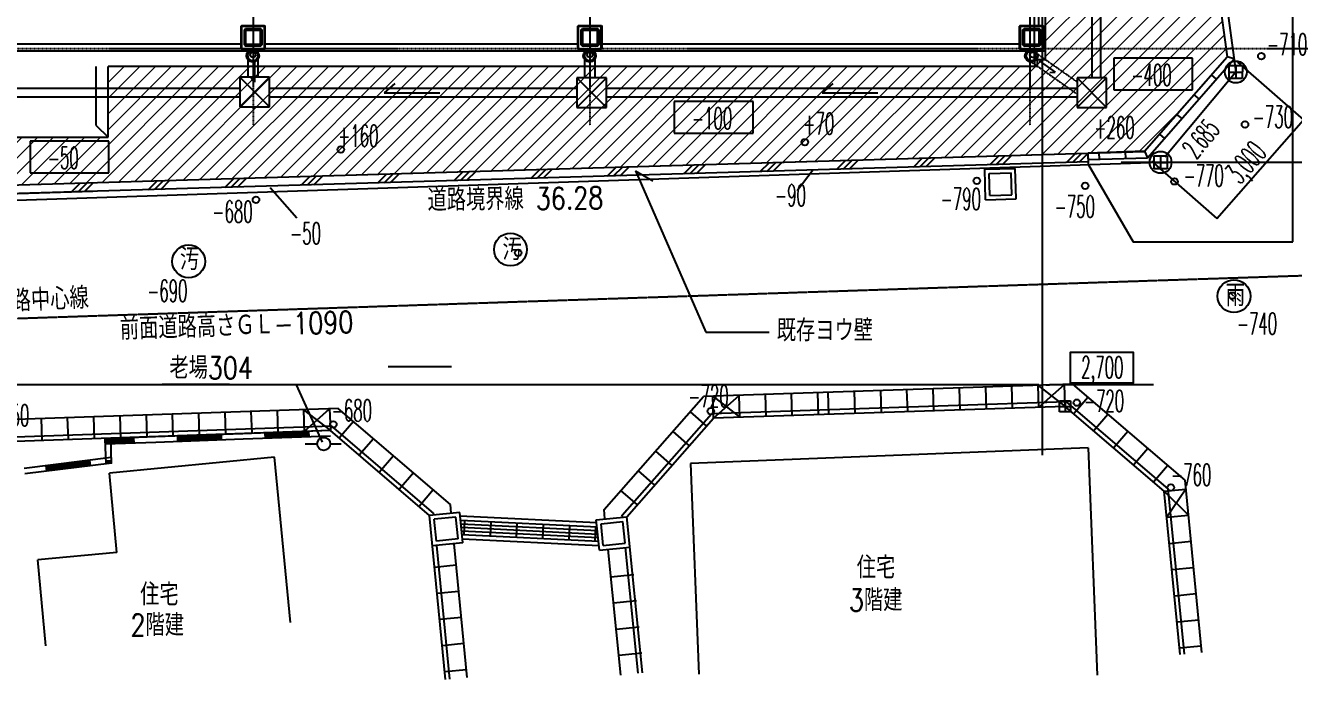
# Model space of a CAD drawing. Header units: millimetres. Extents: x 3721 to 423725, y 3529 to 115772.
# Drawn here: x 61611 to 90598, y 17389 to 32339 of the extents above; entities that cross this region are included whole.
import ezdxf

# ---------------------------------------------------------------- set-up
doc = ezdxf.new("R2010")
doc.units = ezdxf.units.MM
doc.header["$LTSCALE"] = 0.2
doc.linetypes.add('CENTER', pattern=[50.8, 31.75, -6.35, 6.35, -6.35])
doc.linetypes.add('HIDDEN', pattern=[0.375, 0.25, -0.125])
for name, color, linetype in [('0-0', 7, 'Continuous'), ('0-1', 7, 'Continuous'), ('92 設備記述', 3, 'Continuous'), ('A_建築（下図）', 8, 'Continuous'), ('A_緑地', 3, 'Continuous')]:
    doc.layers.add(name, color=color, linetype=linetype)
doc.layers.add('A_通芯', color=8, linetype='Continuous', plot=False)
doc.styles.get("Standard").update_dxf_attribs({"font": 'simplex.shx', "width": 0.8, "height": 700, "bigfont": 'extfont2.shx'})
doc.styles.add('Standard-A', font='romans.shx', dxfattribs={"bigfont": 'extfont2.shx'})

msp = doc.modelspace()

# ---------------------------------------------------------------- hatches: boundary and pattern name
at = {"layer": 'A_緑地', "lineweight": 5}
h = msp.add_hatch(dxfattribs=at)
h.set_pattern_fill('ANSI31', color=8, scale=80)
h.set_pattern_definition([(45, (-297531.68, -37244.13), (-179.60512, 179.60512), [])])
h.paths.add_polyline_path([(89077.6, 31619.4), (87621.9, 42479.2), (87577.7, 42474.1), (86799, 48145.1), (86077.2, 48145.1), (86077.2, 39255.5), (86084.7, 39255.5), (86084.7, 34255.5), (84927.9, 34255.5), (84927.9, 31548.5), (84737.9, 31548.5), (84737.9, 31398.5), (63500.9, 31398.5), (63500.9, 29785.5), (59257.9, 29785.5), (59257.9, 28630.2), (87184, 29458.4)])

# ---------------------------------------------------------------- linework, layer by layer
at = {"layer": '0-0', "color": 8, "linetype": 'Continuous'}
for p, q in [((81907, 29101.8), (82113.2, 29308)), ((82052.7, 29106.2), (82258.9, 29312.4)), ((82198.4, 29110.5), (82404.7, 29316.7)), ((83655.9, 29153.7), (83862.1, 29359.9)), ((83801.6, 29158), (84007.8, 29364.2)), ((83947.4, 29162.3), (84153.6, 29368.6)), ((85404.8, 29205.6), (85611, 29411.8)), ((85550.6, 29209.9), (85756.8, 29416.1)), ((85696.3, 29214.2), (85902.5, 29420.4)), ((71413.4, 28790.6), (71619.6, 28996.8)), ((71559.2, 28795), (71765.4, 29001.2)), ((71704.9, 28799.3), (71911.1, 29005.5)), ((73162.3, 28842.5), (73368.6, 29048.7)), ((73308.1, 28846.8), (73514.3, 29053)), ((73453.8, 28851.1), (73660, 29057.4)), ((74911.3, 28894.4), (75117.5, 29100.6)), ((75057, 28898.7), (75263.2, 29104.9)), ((75202.8, 28903), (75409, 29109.2)), ((76660.2, 28946.2), (76866.4, 29152.4)), ((76805.9, 28950.6), (77012.1, 29156.8)), ((76951.7, 28954.9), (77157.9, 29161.1)), ((78409.1, 28998.1), (78615.3, 29204.3)), ((78554.9, 29002.4), (78761.1, 29208.6)), ((78700.6, 29006.7), (78906.8, 29213)), ((80158, 29050), (80364.2, 29256.2)), ((80303.8, 29054.3), (80510, 29260.5)), ((80449.5, 29058.6), (80655.7, 29264.8)), ((62668.8, 28531.3), (62875, 28737.5)), ((62814.5, 28535.6), (63020.8, 28741.8)), ((62960.3, 28539.9), (63166.5, 28746.2)), ((64417.7, 28583.2), (64623.9, 28789.4)), ((64563.5, 28587.5), (64769.7, 28793.7)), ((64709.2, 28591.8), (64915.4, 28798)), ((66166.7, 28635), (66372.9, 28841.2)), ((66312.4, 28639.4), (66518.6, 28845.6)), ((66458.1, 28643.7), (66664.3, 28849.9)), ((67915.6, 28686.9), (68121.8, 28893.1)), ((68061.3, 28691.2), (68267.5, 28897.4)), ((68207.1, 28695.5), (68413.3, 28901.8)), ((69664.5, 28738.8), (69870.7, 28945)), ((69810.2, 28743.1), (70016.4, 28949.3)), ((69956, 28747.4), (70162.2, 28953.6))]:
    msp.add_line(p, q, dxfattribs=at)
at = {"layer": '0-1', "color": 8}
for p, q in [((81300.5, 90769.7), (89275.4, 31272.2)), ((66692.9, 31643.5), (66692.9, 31167.2)), ((66922.9, 31643.5), (66922.9, 31167.2)), ((74392.9, 31643.5), (74392.9, 31167.2)), ((74622.9, 31643.5), (74622.9, 31167.2)), ((84677.9, 31678.5), (84677.9, 31448.5)), ((66851.9, 31489.5), (66851.9, 31041.6)), ((84778.6, 31527.5), (85145.6, 31270.6)), ((66774.9, 31136.6), (66851.9, 31041.6)), ((85023.6, 31262), (85145.6, 31270.6)), ((89275.4, 31272.2), (87657.7, 29328.8)), ((87557.6, 29208.5), (51295.5, 28000.5)), ((63153.5, 28545.6), (51290.5, 28150.4)), ((85552.6, 24138.1), (77108.7, 23855.4)), ((88116.4, 21944.2), (85552.6, 24138.1)), ((74836.6, 21278.9), (77108.7, 23855.4)), ((68760.4, 23584.5), (60345.6, 23296.5)), ((71324.3, 21390.5), (68760.4, 23584.5)), ((88501.9, 18012.5), (88116.4, 21944.2)), ((71343.9, 21190.2), (71324.3, 21390.5)), ((74858.6, 21061.6), (74836.6, 21278.9)), ((71711.8, 17437.7), (71412.2, 20493.6)), ((75220.2, 17492.7), (74929.2, 20365.2))]:
    msp.add_line(p, q, dxfattribs=at)
at = {"layer": '0-1', "color": 8, "linetype": 'Continuous'}
for p, q in [((84927.9, 31548.5), (84927.9, 58878.5)), ((84677.9, 31548.5), (84677.9, 42783.5)), ((87621.9, 42479.2), (89077.6, 31619.4)), ((90583.4, 27390.6), (90583.4, 40872.7)), ((87188.2, 29463.2), (89077.6, 31619.4)), ((89202.8, 31814.3), (89054.1, 31794.4)), ((89235.3, 31571.8), (89077.6, 31619.4)), ((63232.9, 30053.5), (63232.9, 31398.5)), ((63500.9, 29785.5), (63500.9, 31398.5)), ((84927.9, 31548.5), (84677.9, 31548.5)), ((84737.9, 31548.5), (84737.9, 31398.5)), ((86488.3, 31586.2), (86488.3, 30866.2)), ((88288.3, 31586.2), (86488.3, 31586.2)), ((87258.2, 29315.5), (89235.3, 31571.8)), ((88288.3, 30866.2), (88288.3, 31586.2)), ((89125, 31122.6), (89125.8, 31422.6)), ((89125, 31122.6), (89125.9, 31422.6)), ((89125.8, 31422.6), (89425.8, 31421.7)), ((89125.9, 31422.6), (89425.8, 31421.7)), ((89275.8, 31422.2), (89275, 31122.2)), ((89275.9, 31422.2), (89275, 31122.2)), ((89317.4, 31499.8), (90820.7, 30182.5)), ((89425.8, 31421.7), (89425, 31121.7)), ((89425.8, 31421.7), (89425, 31121.7)), ((66514.6, 31151.2), (66514.6, 30476.2)), ((66514.6, 31151.2), (67189.6, 30476.2)), ((66514.6, 30476.2), (67189.6, 31151.2)), ((67189.6, 31151.2), (66514.6, 31151.2)), ((67189.6, 30476.2), (67189.6, 31151.2)), ((74217.6, 31137.2), (74217.6, 30462.2)), ((74217.6, 31137.2), (74892.6, 30462.2)), ((74217.6, 30462.2), (74892.6, 31137.2)), ((74892.6, 31137.2), (74217.6, 31137.2)), ((74892.6, 30462.2), (74892.6, 31137.2)), ((85648.3, 31137.2), (85648.3, 30462.2)), ((85648.3, 31137.2), (86323.3, 30462.2)), ((85648.3, 30462.2), (86323.3, 31137.2)), ((86323.3, 31137.2), (85648.3, 31137.2)), ((86323.3, 30462.2), (86323.3, 31137.2)), ((88715.8, 31206.5), (88831.1, 31110.6)), ((89425, 31121.7), (89125, 31122.6)), ((89425, 31121.7), (89125, 31122.6)), ((89125.4, 31272.6), (89425.4, 31271.7)), ((89125.4, 31272.6), (89425.4, 31271.7)), ((70058.8, 31008.9), (69811.9, 30799.7)), ((69811.9, 30799.7), (71084.9, 30799.7)), ((80066.4, 31008.9), (79819.4, 30799.7)), ((79819.4, 30799.7), (81092.4, 30799.7)), ((86488.3, 30866.2), (88288.3, 30866.2)), ((88320.2, 30755.1), (88434.9, 30659.7)), ((66514.6, 30476.2), (67189.6, 30476.2)), ((74217.6, 30462.2), (74892.6, 30462.2)), ((76443.2, 30596.4), (76443.2, 29876.4)), ((78243.2, 30596.4), (76443.2, 30596.4)), ((78243.2, 29876.4), (78243.2, 30596.4)), ((85648.3, 30462.2), (86323.3, 30462.2)), ((87924.7, 30303.7), (88040, 30207.7)), ((88843.6, 27926.2), (90820.7, 30182.5)), ((63232.9, 30053.5), (63500.9, 29785.5)), ((76443.2, 29876.4), (78243.2, 29876.4)), ((63520.9, 29690.2), (61720.9, 29690.2)), ((61720.9, 29690.2), (61720.9, 28970.2)), ((63520.9, 28970.2), (63520.9, 29690.2)), ((87529.1, 29852.3), (87644.5, 29756.3)), ((47858.3, 28292.1), (85902.5, 29420.4)), ((87188.2, 29463.2), (85902.5, 29420.4)), ((85908.5, 29220.5), (85902.5, 29420.4)), ((85910.4, 29153.7), (85902.5, 29420.4)), ((85907, 29270.5), (87258.2, 29315.5)), ((86147.5, 29428.5), (86152.5, 29278.6)), ((86747.2, 29448.5), (86752.2, 29298.6)), ((87188.2, 29463.2), (87258.2, 29315.5)), ((87407.1, 29058.9), (87408, 29358.9)), ((87407.1, 29058.9), (87408, 29358.9)), ((87408, 29358.9), (87708, 29358.1)), ((87408, 29358.9), (87708, 29358.1)), ((87558, 29358.5), (87557.1, 29058.5)), ((87558, 29358.5), (87557.1, 29058.5)), ((87708, 29358.1), (87707.1, 29058.1)), ((87708, 29358.1), (87707.1, 29058.1)), ((85908.5, 29220.5), (47864.2, 28092.2)), ((79618, 29036.2), (79247.3, 28559.2)), ((83537.3, 29050.2), (84237, 29070.9)), ((83558, 28350.5), (83537.3, 29050.2)), ((84257.7, 28371.2), (84237, 29070.9)), ((85910.4, 29153.7), (86928.4, 27390.6)), ((87346.6, 29237.9), (88843.6, 27926.2)), ((87707.1, 29058.1), (87407.1, 29058.9)), ((87707.1, 29058.1), (87407.1, 29058.9)), ((87407.6, 29208.9), (87707.6, 29208.1)), ((87407.6, 29208.9), (87707.6, 29208.1)), ((61720.9, 28970.2), (63520.9, 28970.2)), ((83640.2, 28953.2), (84140, 28968)), ((83655, 28453.4), (83640.2, 28953.2)), ((84154.8, 28468.2), (84140, 28968)), ((67208.8, 28636.3), (67812.2, 27937.9)), ((83655, 28453.4), (84154.8, 28468.2)), ((83558, 28350.5), (84257.7, 28371.2)), ((86928.4, 27390.6), (90583.4, 27390.6)), ((84698.3, 24128.6), (36818.3, 24128.6)), ((83576.2, 23571.6), (83559.4, 24071.3)), ((84175.8, 23591.7), (84159.1, 24091.4)), ((84778.3, 24128.6), (84698.3, 24128.6)), ((84775.5, 23611.8), (84758.7, 24111.5)), ((84758.7, 24111.5), (85375.1, 23631.8)), ((84775.5, 23611.8), (85358.4, 24131.6)), ((84858.3, 24128.6), (84858.3, 24164.6)), ((84858.3, 24128.6), (84858.3, 24164.6)), ((84938.3, 24128.6), (85018.3, 24128.6)), ((87398.3, 24128.6), (85018.3, 24128.6)), ((85375.1, 23631.8), (85358.4, 24131.6)), ((77341, 23362.9), (77324.3, 23862.6)), ((77324.3, 23862.6), (77940.7, 23383)), ((77341, 23362.9), (77924, 23882.7)), ((77940.7, 23383), (77924, 23882.7)), ((78540.4, 23403), (78523.6, 23902.8)), ((79140, 23423.1), (79123.3, 23922.8)), ((79739.7, 23443.2), (79723, 23942.9)), ((79978.2, 23451.2), (79961.4, 23950.9)), ((80577.8, 23471.2), (80561.1, 23971)), ((81177.5, 23491.3), (81160.8, 23991)), ((81777.2, 23511.4), (81760.4, 24011.1)), ((82376.8, 23531.5), (82360.1, 24031.2)), ((82976.5, 23551.5), (82959.7, 24051.3)), ((85569.3, 23465.7), (85894.4, 23845.6)), ((66167.4, 23495.8), (66184.5, 22996.1)), ((66767, 23516.3), (66784.1, 23016.6)), ((67366.6, 23536.8), (67383.7, 23037.1)), ((67966.3, 23557.4), (67983.4, 23057.7)), ((67966.3, 23557.4), (68583.1, 23078.2)), ((67983.4, 23057.7), (68566, 23577.9)), ((68566, 23577.9), (68583.1, 23078.2)), ((76804.3, 23510.2), (77179.3, 23179.5)), ((85410.6, 23733.1), (77294.6, 23461.4)), ((85375.1, 23631.8), (77341, 23362.9)), ((85249.8, 23507.2), (85250.5, 23757.2)), ((85499.8, 23506.5), (85249.8, 23507.2)), ((85250.1, 23632.2), (85500.1, 23631.5)), ((85250.5, 23757.2), (85500.5, 23756.5)), ((85375.5, 23756.8), (85374.8, 23506.8)), ((87638.4, 21695.1), (85375.1, 23631.8)), ((87734, 21744.9), (85410.6, 23733.1)), ((85500.5, 23756.5), (85499.8, 23506.5)), ((61969.8, 23352.1), (61986.9, 22852.4)), ((62569.5, 23372.6), (62586.6, 22872.9)), ((63169.1, 23393.1), (63186.2, 22893.4)), ((63768.8, 23413.7), (63785.9, 22914)), ((64368.4, 23434.2), (64385.5, 22934.5)), ((64968.1, 23454.7), (64985.2, 22955)), ((65567.7, 23475.3), (65584.8, 22975.6)), ((69111.3, 23284.3), (68786.2, 22904.4)), ((75252.2, 21145.4), (77294.6, 23461.4)), ((75356.1, 21112), (77341, 23362.9)), ((86025.2, 23075.6), (86350.3, 23455.5)), ((68618.5, 23179.5), (60357.2, 22896.6)), ((68583.1, 23078.2), (60360.1, 22796.7)), ((64585.7, 22933.6), (63428.3, 22891.7)), ((64086.5, 22903), (63428.7, 22879.2)), ((64086, 22915.5), (64090.5, 22790.6)), ((66584.4, 23005.9), (64585.7, 22933.6)), ((65085.4, 22951.7), (65089.9, 22826.7)), ((66085.1, 22975.3), (65085.8, 22939.2)), ((65086.3, 22926.7), (66085.6, 22962.8)), ((66086.1, 22950.3), (65086.7, 22914.2)), ((65087.2, 22901.7), (66086.5, 22937.8)), ((66087, 22925.3), (65087.6, 22889.2)), ((65088.1, 22876.7), (66087.4, 22912.9)), ((66087.9, 22900.4), (65088.5, 22864.2)), ((66084.7, 22987.8), (66089.2, 22862.9)), ((68583.1, 23078.2), (66584.4, 23005.9)), ((68587.6, 22953.3), (66588.9, 22881)), ((67084, 23023.9), (67088.6, 22899)), ((68083.8, 23047.6), (67084.5, 23011.5)), ((67084.9, 22999), (68084.3, 23035.1)), ((68084.7, 23022.6), (67085.4, 22986.5)), ((67085.8, 22974), (68085.2, 23010.2)), ((68085.6, 22997.7), (67086.3, 22961.5)), ((67086.8, 22949), (68086.1, 22985.2)), ((68086.5, 22972.7), (67087.2, 22936.5)), ((67087.7, 22924), (68087, 22960.2)), ((68087.5, 22947.7), (67088.1, 22911.5)), ((68083.4, 23060.1), (68087.9, 22935.2)), ((70846.3, 21141.4), (68583.1, 23078.2)), ((70941.9, 21191.2), (68618.5, 23179.5)), ((76407.4, 23060.2), (76782.5, 22729.5)), ((86481, 22685.5), (86806.1, 23065.3)), ((63428.3, 22891.7), (63449.1, 22323.2)), ((63429.2, 22866.7), (64086.9, 22890.5)), ((64087.4, 22878), (63429.6, 22854.2)), ((63430.1, 22841.7), (64087.8, 22865.5)), ((64088.3, 22853), (63430.5, 22829.2)), ((63431, 22816.7), (64088.7, 22840.5)), ((64089.2, 22828), (63431.4, 22804.2)), ((63431.9, 22791.7), (64089.6, 22815.6)), ((64090.1, 22803.1), (63432.3, 22779.3)), ((64590.2, 22808.6), (63432.8, 22766.8)), ((63553.2, 22896.3), (63574, 22327.7)), ((66588.9, 22881), (64590.2, 22808.6)), ((65089, 22851.7), (66088.3, 22887.9)), ((66088.8, 22875.4), (65089.4, 22839.2)), ((68007.5, 22775.9), (68280.1, 22775.1)), ((68580.1, 22774.3), (68831.6, 22773.6)), ((69567.1, 22894.2), (69242, 22514.3)), ((76010.6, 22610.2), (76385.6, 22279.5)), ((85901.2, 22684), (76816, 22325.5)), ((85901.2, 22684), (86106.2, 17488.8)), ((86936.9, 22295.4), (87262, 22675.3)), ((63570.1, 22462.3), (61585.7, 22212.8)), ((63585.7, 22338.3), (61601.3, 22088.8)), ((63075.5, 22387.5), (62083.3, 22262.8)), ((62084.9, 22250.4), (63077.1, 22375.1)), ((63078.6, 22362.7), (62086.5, 22238)), ((62088, 22225.6), (63080.2, 22350.3)), ((63081.8, 22337.9), (62089.6, 22213.2)), ((62091.1, 22200.8), (63083.3, 22325.5)), ((63074, 22399.9), (63089.6, 22275.9)), ((63446.5, 22392), (63571.4, 22396.6)), ((63459, 22392.5), (63461.5, 22323.6)), ((63474, 22324.1), (63471.5, 22392.9)), ((63484, 22393.4), (63486.5, 22324.5)), ((63499, 22325), (63496.5, 22393.8)), ((63509, 22394.3), (63511.5, 22325.4)), ((63524, 22325.9), (63521.5, 22394.8)), ((67308.1, 22471), (63530.6, 22109.2)), ((63534, 22395.2), (63536.5, 22326.4)), ((63549, 22326.8), (63546.5, 22395.7)), ((63559, 22396.1), (63561.5, 22327.3)), ((67669.9, 18693.5), (67308.1, 22471)), ((70023, 22504), (69697.9, 22124.1)), ((76816, 22325.5), (77005.9, 17514.2)), ((62081.8, 22275.2), (62097.4, 22151.2)), ((63084.9, 22313.1), (62092.7, 22188.4)), ((62094.2, 22176), (63086.5, 22300.7)), ((63088, 22288.3), (62095.8, 22163.6)), ((63704.1, 20297.5), (63530.6, 22109.2)), ((70478.9, 22113.9), (70153.8, 21734)), ((75613.8, 22160.2), (75988.8, 21829.5)), ((87392.8, 21905.3), (87717.9, 22285.2)), ((87638.4, 21695.1), (88136, 21743.9)), ((88136, 21743.9), (87696.9, 21098)), ((88103.8, 17973.5), (87734, 21744.9)), ((70934.7, 21723.8), (70609.6, 21343.9)), ((75216.9, 21710.2), (75591.9, 21379.4)), ((88004.2, 17963.7), (87638.4, 21695.1)), ((87638.4, 21695.1), (88194.5, 21146.7)), ((71542.9, 21209.7), (70846.3, 21141.4)), ((70945.8, 21151.2), (70941.9, 21191.2)), ((71611.3, 20513.1), (71542.9, 21209.7)), ((71214.2, 17388.9), (70846.3, 21141.4)), ((71453.2, 21100.4), (70955.6, 21051.7)), ((71004.4, 20554), (70955.6, 21051.7)), ((71502, 20602.8), (71453.2, 21100.4)), ((74666.9, 20969.8), (71551.4, 21123.3)), ((74677.1, 20869.2), (71561.3, 21022.7)), ((74685.3, 20788.7), (71569.2, 20942.2)), ((71647.6, 21017.7), (71631.8, 20698.1)), ((72246.8, 20988.2), (72231.1, 20668.5)), ((72846.1, 20958.6), (72830.3, 20639)), ((72846.1, 20958.6), (72830.3, 20639)), ((73445.4, 20929.1), (73429.6, 20609.5)), ((73445.4, 20929.1), (73429.6, 20609.5)), ((74044.6, 20899.6), (74028.9, 20580)), ((74659.7, 21041.5), (75356.1, 21112)), ((74730.2, 20345), (74659.7, 21041.5)), ((74769.2, 20952.1), (75266.7, 21002.4)), ((74819.6, 20454.6), (74769.2, 20952.1)), ((75256.6, 21101.9), (75252.2, 21145.4)), ((75317.1, 20505), (75266.7, 21002.4)), ((75717.7, 17543.1), (75356.1, 21112)), ((87696.9, 21098), (88194.5, 21146.7)), ((71502, 20602.8), (71004.4, 20554)), ((74693.4, 20708.2), (71577.1, 20861.7)), ((74701.6, 20627.7), (71585, 20781.3)), ((74709.7, 20547.2), (71592.8, 20700.8)), ((74719.9, 20446.6), (71602.7, 20600.2)), ((74643.9, 20870.1), (74628.2, 20550.4)), ((63704.1, 20297.5), (61892.4, 20124)), ((71611.3, 20513.1), (70914.6, 20444.8)), ((71313.7, 17398.7), (71014.1, 20454.5)), ((74730.2, 20345), (75426.7, 20415.6)), ((74819.6, 20454.6), (75317.1, 20505)), ((75618.2, 17533), (75327.2, 20405.5)), ((87755.5, 20500.8), (88253.1, 20549.6)), ((62080.7, 18158.2), (61892.4, 20124)), ((70962, 19961.4), (71459.6, 20010.2)), ((74992.6, 19739.4), (75520.3, 19792.9)), ((87814, 19903.7), (88311.6, 19952.5)), ((71020.5, 19364.3), (71518.1, 19413.1)), ((75053.1, 19142.5), (75580.7, 19195.9)), ((87872.6, 19306.6), (88370.2, 19355.3)), ((71079.1, 18767.1), (71576.7, 18815.9)), ((75113.6, 18545.5), (75641.2, 18599)), ((87931.1, 18709.4), (88428.7, 18758.2)), ((71137.6, 18170), (71635.3, 18218.8)), ((75174, 17948.6), (75701.7, 18002)), ((87989.7, 18112.3), (88487.3, 18161.1)), ((71196.2, 17572.8), (71693.8, 17621.6))]:
    msp.add_line(p, q, dxfattribs=at)
at = {"layer": '0-1', "color": 8, "linetype": 'HIDDEN', "ltscale": 30}
for p, q in [((85985.8, 50273.8), (85985.8, 31137.2)), ((86185.8, 50273.8), (86185.8, 31137.2)), ((84668.8, 31737.7), (85648.3, 31051.9)), ((84536.9, 31549.3), (85648.3, 30771.1)), ((66514.6, 30899.7), (56919.8, 30899.7)), ((74217.6, 30899.7), (67189.6, 30899.7)), ((85648.3, 30899.7), (74892.6, 30899.7)), ((66514.6, 30699.7), (56919.8, 30699.7)), ((74217.6, 30699.7), (67189.6, 30699.7)), ((85648.3, 30699.7), (74892.6, 30699.7))]:
    msp.add_line(p, q, dxfattribs=at)
at = {"layer": '0-1', "color": 8, "linetype": 'Continuous', "const_width": 0.004}
for points in [[(88764.2, 27926.2, 1), (88923, 27926.2, 1)], [(84778.9, 24128.6, 1), (84937.7, 24128.6, 1)], [(84778.9, 24128.6, 1), (84937.7, 24128.6, 1)]]:
    msp.add_lwpolyline(points, format="xyb", close=True, dxfattribs=at)
at = {"layer": '0-1', "color": 8, "linetype": 'Continuous'}
msp.add_lwpolyline([(85490.2, 24170.5), (86934.8, 24170.5), (86934.8, 24866.1), (85490.2, 24866.1), (85490.2, 24170.5), (85490.2, 24170.5)], close=True, dxfattribs=at)
for centre, radius in [((66807.9, 31643.5), 145), ((66807.9, 31643.5), 115), ((74507.9, 31643.5), 145), ((74507.9, 31643.5), 115), ((84602.9, 31643.5), 145), ((84602.9, 31643.5), 115), ((89860.3, 31637), 75), ((89275.4, 31272.2), 250), ((89275.4, 31272.2), 250), ((89486.6, 30073.5), 75), ((68819.2, 29501), 75), ((79424.2, 29667), 75), ((87557.6, 29208.5), 250), ((87557.6, 29208.5), 250), ((83355, 28786.8), 75), ((85831.9, 28671.2), 75), ((87874.9, 28774.2), 75), ((66882, 28354.7), 75), ((72876.3, 27142.8), 75), ((89193.2, 26162.8), 75), ((85644.2, 23717.2), 75), ((77277.4, 23523.2), 75), ((68649.6, 23221.4), 75), ((68430.1, 22774.7), 150), ((87790.2, 21777.1), 75)]:
    msp.add_circle(centre, radius, dxfattribs=at)
at = {"layer": '0-1', "color": 8}
for centre in [(89275.4, 31272.2), (87557.6, 29208.5)]:
    msp.add_circle(centre, 250, dxfattribs=at)
at = {"layer": '92 設備記述', "color": 8}
for p, q in [((75558.1, 29014.5), (75949.5, 28782.5)), ((75558.1, 29014.5), (77166.6, 25326.9)), ((77166.6, 25326.9), (78610.6, 25326.9)), ((69906.3, 24540.6), (71350.3, 24540.6)), ((67811, 24128.5), (64744.9, 24137.1)), ((68401.3, 22814.7), (67811, 24128.5))]:
    msp.add_line(p, q, dxfattribs=at)
for centre in [(72697.3, 27215.3), (65342.4, 26946), (89235.1, 26150.7)]:
    msp.add_circle(centre, 375, dxfattribs=at)
at = {"layer": 'A_建築（下図）', "linetype": 'Continuous'}
for p, q in [((84915.9, 57958.5), (84915.9, 31758.5)), ((84765.9, 42783.5), (84765.9, 32338.5)), ((66555.9, 32338.5), (66540.9, 32323.5)), ((66540.9, 31803.5), (66540.9, 32323.5)), ((66550.9, 32328.5), (67080.9, 32328.5)), ((66550.9, 31798.5), (66550.9, 32328.5)), ((66550.9, 32322.5), (67074.9, 32322.5)), ((66555.9, 32338.5), (67075.9, 32338.5)), ((66556.9, 31804.5), (66556.9, 32322.5)), ((67074.9, 31804.5), (67074.9, 32322.5)), ((67075.9, 32338.5), (67090.9, 32323.5)), ((67080.9, 31798.5), (67080.9, 32328.5)), ((67090.9, 31803.5), (67090.9, 32323.5)), ((74255.9, 32338.5), (74240.9, 32323.5)), ((74240.9, 31803.5), (74240.9, 32323.5)), ((74250.9, 32328.5), (74780.9, 32328.5)), ((74250.9, 31798.5), (74250.9, 32328.5)), ((74250.9, 32322.5), (74774.9, 32322.5)), ((74255.9, 32338.5), (74775.9, 32338.5)), ((74256.9, 31804.5), (74256.9, 32322.5)), ((74774.9, 31804.5), (74774.9, 32322.5)), ((74775.9, 32338.5), (74790.9, 32323.5)), ((74780.9, 31798.5), (74780.9, 32328.5)), ((74790.9, 31803.5), (74790.9, 32323.5)), ((84350.9, 32338.5), (84335.9, 32323.5)), ((84335.9, 31803.5), (84335.9, 32323.5)), ((84345.9, 32328.5), (84875.9, 32328.5)), ((84345.9, 31798.5), (84345.9, 32328.5)), ((84345.9, 32322.5), (84869.9, 32322.5)), ((84350.9, 32338.5), (84870.9, 32338.5)), ((84351.9, 31804.5), (84351.9, 32322.5)), ((84869.9, 31804.5), (84869.9, 32322.5)), ((84870.9, 32338.5), (84885.9, 32323.5)), ((84875.9, 31798.5), (84875.9, 32328.5)), ((84885.9, 31803.5), (84885.9, 32323.5)), ((66540.9, 31908.5), (56890.9, 31908.5)), ((74240.9, 31908.5), (67090.9, 31908.5)), ((84350.9, 31908.5), (74790.9, 31908.5)), ((41845.9, 31758.5), (84915.9, 31758.5)), ((66540.9, 31803.5), (66555.9, 31788.5)), ((66550.9, 31804.5), (67074.9, 31804.5)), ((66550.9, 31798.5), (67080.9, 31798.5)), ((66555.9, 31788.5), (67075.9, 31788.5)), ((67090.9, 31803.5), (67075.9, 31788.5)), ((74240.9, 31803.5), (74255.9, 31788.5)), ((74250.9, 31804.5), (74774.9, 31804.5)), ((74250.9, 31798.5), (74780.9, 31798.5)), ((74255.9, 31788.5), (74775.9, 31788.5)), ((74790.9, 31803.5), (74775.9, 31788.5)), ((84335.9, 31803.5), (84350.9, 31788.5)), ((84345.9, 31804.5), (84869.9, 31804.5)), ((84345.9, 31798.5), (84875.9, 31798.5)), ((84350.9, 31788.5), (84870.9, 31788.5)), ((84885.9, 31803.5), (84870.9, 31788.5))]:
    msp.add_line(p, q, dxfattribs=at)
at = {"layer": 'A_建築（下図）'}
for points in [[(66645.9, 32263.5), (66985.9, 32263.5), (67015.9, 32233.5), (67015.9, 31893.5), (66985.9, 31863.5), (66645.9, 31863.5), (66615.9, 31893.5), (66615.9, 32233.5), (66645.9, 32263.5)], [(74345.9, 32263.5), (74685.9, 32263.5), (74715.9, 32233.5), (74715.9, 31893.5), (74685.9, 31863.5), (74345.9, 31863.5), (74315.9, 31893.5), (74315.9, 32233.5), (74345.9, 32263.5)], [(84440.9, 32263.5), (84780.9, 32263.5), (84810.9, 32233.5), (84810.9, 31893.5), (84780.9, 31863.5), (84440.9, 31863.5), (84410.9, 31893.5), (84410.9, 32233.5), (84440.9, 32263.5)]]:
    msp.add_lwpolyline(points, close=True, dxfattribs=at)
at = {"layer": 'A_建築（下図）', "linetype": 'Continuous'}
for points in [[(66973.9, 31888.5), (66657.9, 31888.5), (66640.9, 31905.5), (66640.9, 32221.5), (66657.9, 32238.5), (66973.9, 32238.5), (66990.9, 32221.5), (66990.9, 31905.5), (66973.9, 31888.5)], [(66973.9, 31900.5), (66657.9, 31900.5), (66652.9, 31905.5), (66652.9, 32221.5), (66657.9, 32226.5), (66973.9, 32226.5), (66978.9, 32221.5), (66978.9, 31905.5), (66973.9, 31900.5)], [(74673.9, 31888.5), (74357.9, 31888.5), (74340.9, 31905.5), (74340.9, 32221.5), (74357.9, 32238.5), (74673.9, 32238.5), (74690.9, 32221.5), (74690.9, 31905.5), (74673.9, 31888.5)], [(74673.9, 31900.5), (74357.9, 31900.5), (74352.9, 31905.5), (74352.9, 32221.5), (74357.9, 32226.5), (74673.9, 32226.5), (74678.9, 32221.5), (74678.9, 31905.5), (74673.9, 31900.5)], [(84768.9, 31888.5), (84452.9, 31888.5), (84435.9, 31905.5), (84435.9, 32221.5), (84452.9, 32238.5), (84768.9, 32238.5), (84785.9, 32221.5), (84785.9, 31905.5), (84768.9, 31888.5)], [(84768.9, 31900.5), (84452.9, 31900.5), (84447.9, 31905.5), (84447.9, 32221.5), (84452.9, 32226.5), (84768.9, 32226.5), (84773.9, 32221.5), (84773.9, 31905.5), (84768.9, 31900.5)]]:
    msp.add_lwpolyline(points, close=True, dxfattribs=at)
for centre in [(66813.9, 31666.1), (74513.9, 31666.1), (84633.9, 31666.1)]:
    msp.add_circle(centre, 62.5, dxfattribs=at)
at = {"layer": 'A_緑地', "color": 8}
for p, q in [((87621.9, 42479.2), (89077.6, 31619.4)), ((84927.9, 31548.5), (84927.9, 39255.5)), ((87184, 29458.4), (89077.6, 31619.4)), ((84737.9, 31398.5), (63500.9, 31398.5)), ((63500.9, 29785.5), (63500.9, 31398.5)), ((84737.9, 31548.5), (84737.9, 31398.5)), ((84927.9, 31548.5), (84737.9, 31548.5)), ((59257.9, 29785.5), (63500.9, 29785.5)), ((59257.9, 28630.2), (87184, 29458.4))]:
    msp.add_line(p, q, dxfattribs=at)
at = {"layer": 'A_通芯', "color": 8, "linetype": 'CENTER', "ltscale": 2}
for p, q in [((84857.9, 22515.1), (84857.9, 76902.7)), ((105545.2, 29208.5), (86658.1, 29208.5)), ((92615.7, 26675.6), (51341.1, 25300.5))]:
    msp.add_line(p, q, dxfattribs=at)
at = {"layer": 'A_通芯', "color": 8, "linetype": 'CENTER'}
for p, q in [((66815.9, 63091.8), (66815.9, 30053.6)), ((74515.9, 63091.8), (74515.9, 30053.6)), ((84570.9, 63091.8), (84570.9, 30053.6)), ((31464, 31808.5), (105471.4, 31808.5))]:
    msp.add_line(p, q, dxfattribs=at)

# ---------------------------------------------------------------- texts
at = {"layer": '0-1', "color": 8, "width": 0.5}
for s, height, rotation, p in [('-710', 500, 359.84, (89988.2, 31656.4)), ('-400', 500, 359.84, (86889.7, 30957.2)), ('-100', 500, 359.84, (76844.6, 29967.4)), ('-730', 500, 359.84, (89661, 29998.1)), ('+70', 500, 359.84, (79390.2, 29845.2)), ('+260', 500, 359.84, (86042.4, 29756.7)), ('2.685', 460, 50.3847, (88373.6, 29259.2)), ('+160', 500, 359.84, (68759.7, 29568)), ('3,000', 500, 48.7735, (89373.9, 28683.1)), ('-50', 500, 359.84, (62122.4, 29061.1)), ('-770', 500, 359.84, (88080.1, 28656.2)), ('-90', 500, 359.84, (78743.7, 28208)), ('-790', 500, 359.84, (82528.7, 28124.2)), ('-750', 500, 359.84, (85134.2, 27950.1)), ('-680', 500, 359.84, (65884.2, 27835)), ('-50', 500, 359.84, (67660.7, 27338.9)), ('-690', 500, 359.84, (64394.1, 26024.3)), ('-740', 500, 359.84, (89298.8, 25274.3)), ('2,700', 500, 359.84, (85743.5, 24276.9)), ('-720', 500, 359.84, (76763, 23617)), ('-680', 500, 359.84, (68611.3, 23292.5)), ('-720', 500, 359.84, (85802.3, 23507.2)), ('-650', 500, 359.84, (60780.5, 23179.5)), ('-760', 500, 359.84, (87795.4, 21820.9))]:
    msp.add_text(s, height=height, rotation=rotation, dxfattribs=at).set_placement(p)
at = {"layer": '92 設備記述', "color": 8, "style": 'Standard-A', "width": 0.8}
for s, rotation, p in [('道路境界線 36.28', 0.82284, (70806.8, 28092.9)), ('▼現況道路中心線', 2.62853, (59553.3, 25709.3)), ('前面道路高さＧＬ-1090', 1.79275, (63778.6, 25149.1))]:
    msp.add_text(s, height=500, rotation=rotation, dxfattribs=at).set_placement(p)
for s, p in [('汚', (65145.3, 26746.9)), ('汚', (72515.6, 26973.6)), ('雨', (89047.4, 25919.9)), ('既存ヨウ壁', (78784.9, 25119.2)), ('老場304', (64903.3, 24261.6)), ('住宅', (80612.2, 19701.1)), ('住宅', (64234.4, 19084.6)), ('3階建', (80434.3, 18954.6)), ('2階建', (64013.3, 18386.6))]:
    msp.add_text(s, height=500, dxfattribs=at).set_placement(p)

doc.saveas('drawing.dxf')
